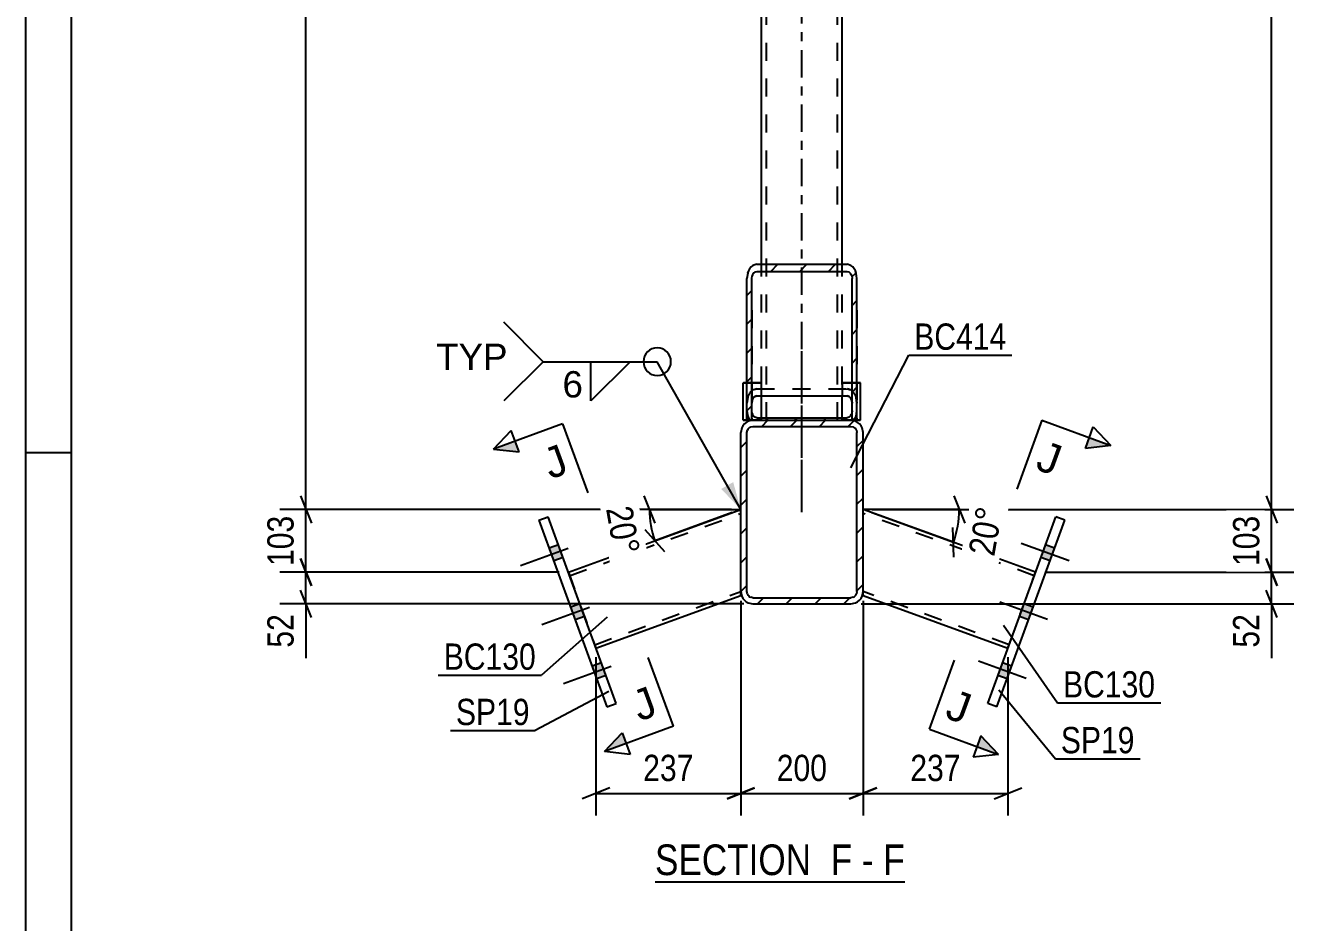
# Model space of a CAD drawing. Header units: millimetres. Extents: x 0 to 594, y 0 to 420.
# Drawn here: x 0 to 138.3, y 97.8 to 195.6 of the extents above; entities that cross this region are included whole.
import ezdxf

# ---------------------------------------------------------------- set-up
doc = ezdxf.new("R2010")
doc.units = ezdxf.units.MM
doc.linetypes.add('DXK_LINE_DOT2', pattern=[3.9198, 1.9599, -1.9599])
doc.linetypes.add('DXK_LINE_DOT3', pattern=[5.9187, 2.979, -0.9799, 0.9799, -0.9799])
doc.styles.add('Arial', font='ARIAL.TTF', dxfattribs={"height": 0.2})
doc.styles.add('Arial Narrow', font='ARIALN.TTF', dxfattribs={"height": 0.2})

# ---------------------------------------------------------------- blocks, each defined once
blk = doc.blocks.new('Unknown-761544551-1135 - 11509')
at = {"color": 5, "linetype": 'Continuous'}
for p, q in [((0, 420), (0, 0)), ((5, 415), (5, 5)), ((5, 149), (0, 149))]:
    blk.add_line(p, q, dxfattribs=at)
blk = doc.blocks.new('Unknown-761544551-15 - 2136')
at = {"color": 6, "linetype": 'Continuous'}
blk.add_line((68.64, 102.23), (95.86, 102.23), dxfattribs=at)
at = {"color": 0, "linetype": 'Continuous'}
for points in [[(86.75, 102.98), (86.75, 106.48), (68.64, 106.48), (68.64, 102.98)], [(90.14, 102.98), (90.14, 106.48), (87.8, 106.48), (87.8, 102.98)], [(92.47, 102.98), (92.47, 106.48), (91.19, 106.48), (91.19, 102.98)], [(95.86, 102.98), (95.86, 106.48), (93.52, 106.48), (93.52, 102.98)]]:
    blk.add_wipeout(points, dxfattribs=at)
at = {"color": 7, "linetype": 'Continuous', "style": 'Arial Narrow'}
for s, p in [('SECTION ', (68.64, 102.98)), ('F', (87.8, 102.98)), ('F', (93.52, 102.98)), ('-', (91.19, 102.98))]:
    blk.add_text(s, height=3.34, dxfattribs=at).set_placement(p)
blk = doc.blocks.new('Part-761544551-2287 - 2136')
at = {"color": 7, "linetype": 'DXK_LINE_DOT2'}
for p, q in [((90.65, 156.65), (89.05, 156.65)), ((91.05, 156.65), (89.05, 156.65)), ((89.05, 156.65), (89.05, 155.2)), ((89.05, 152.55), (89.05, 152.82)), ((90.65, 152.55), (89.05, 152.55)), ((89.05, 152.55), (89.05, 152.55)), ((89.05, 152.55), (91.05, 152.55))]:
    blk.add_line(p, q, dxfattribs=at)
at = {"color": 2, "linetype": 'Continuous'}
for p, q in [((91.05, 156.65), (90.65, 156.65)), ((91.05, 152.55), (91.05, 156.65)), ((89.05, 152.82), (89.05, 155.2)), ((91.05, 152.55), (90.65, 152.55)), ((91.05, 152.55), (91.05, 152.55))]:
    blk.add_line(p, q, dxfattribs=at)
blk = doc.blocks.new('Part-761544551-2159 - 2136')
at = {"color": 2, "linetype": 'Continuous'}
for p, q in [((110.12, 135.99), (91.32, 142.83)), ((91.32, 133.53), (91.32, 133.88)), ((91.32, 133.53), (91.32, 133.46)), ((91.32, 133.46), (107.11, 127.72))]:
    blk.add_line(p, q, dxfattribs=at)
at = {"color": 7, "linetype": 'DXK_LINE_DOT2'}
for p, q in [((91.32, 142.76), (91.32, 142.83)), ((91.32, 133.88), (91.32, 142.83)), ((109.98, 135.61), (91.32, 142.4)), ((107.11, 127.72), (110.12, 135.99)), ((107.24, 128.09), (91.32, 133.89))]:
    blk.add_line(p, q, dxfattribs=at)
blk = doc.blocks.new('Part-761544551-2231 - 2136')
at = {"linetype": 'Continuous'}
h = blk.add_hatch(dxfattribs=at)
h.set_pattern_fill('', scale=0.7, style=0, pattern_type=0)
h.set_pattern_definition([(45, (78.6547, 153.597), (-1.57154, 1.57154), [])])
h.paths.add_polyline_path([(78.65, 168), (78.65, 153.6), (78.74, 153), (78.94, 152.55), (90.37, 152.55), (90.57, 153), (90.65, 153.6), (90.65, 168), (90.57, 168.6), (90.34, 169.1), (90, 169.44), (89.59, 169.56), (79.72, 169.56), (79.31, 169.44), (78.97, 169.1), (78.74, 168.6)])
h.paths.add_polyline_path([(79.34, 168.55), (79.52, 168.72), (79.72, 168.78), (89.59, 168.78), (89.79, 168.72), (89.97, 168.55), (90.08, 168.3), (90.12, 168), (90.12, 153.6), (90.08, 153.3), (89.97, 153.05), (89.79, 152.88), (89.59, 152.82), (79.72, 152.82), (79.52, 152.88), (79.34, 153.05), (79.23, 153.3), (79.19, 153.6), (79.19, 168), (79.23, 168.3)])
at = {"color": 2, "linetype": 'Continuous'}
for p, q in [((79.72, 169.56), (79.31, 169.44)), ((79.52, 168.72), (79.72, 168.78)), ((79.72, 169.56), (89.59, 169.56)), ((79.72, 168.78), (89.59, 168.78)), ((90, 169.44), (89.59, 169.56)), ((89.59, 168.78), (89.79, 168.72)), ((78.74, 168.6), (78.65, 168)), ((78.65, 153.6), (78.65, 168)), ((79.19, 168), (79.23, 168.3)), ((79.19, 153.6), (79.19, 168)), ((90.08, 168.3), (90.12, 168)), ((90.12, 153.6), (90.12, 168)), ((90.65, 168), (90.57, 168.6)), ((90.65, 153.6), (90.65, 168)), ((79.72, 155.2), (79.52, 155.15)), ((79.72, 155.2), (89.59, 155.2)), ((89.79, 155.15), (89.59, 155.2)), ((78.65, 153.6), (78.65, 152.55)), ((78.65, 153.6), (78.74, 153)), ((79.23, 154.72), (79.19, 154.43)), ((79.23, 153.3), (79.19, 153.6)), ((90.12, 154.43), (90.08, 154.72)), ((90.12, 153.6), (90.08, 153.3)), ((90.57, 153), (90.65, 153.6)), ((90.65, 152.55), (90.65, 153.6)), ((78.65, 152.55), (78.94, 152.55)), ((78.74, 153), (78.94, 152.55)), ((78.94, 152.55), (90.37, 152.55)), ((79.72, 152.82), (79.52, 152.88)), ((79.72, 152.82), (89.59, 152.82)), ((89.79, 152.88), (89.59, 152.82)), ((90.37, 152.55), (90.57, 153)), ((90.37, 152.55), (90.65, 152.55))]:
    blk.add_line(p, q, dxfattribs=at)
at = {"color": 7, "linetype": 'DXK_LINE_DOT2'}
for p, q in [((78.65, 152.55), (78.65, 168)), ((79.19, 152.55), (79.19, 168)), ((90.12, 152.55), (90.12, 168)), ((90.65, 153.6), (90.65, 168)), ((78.65, 154.43), (78.74, 155.02)), ((79.31, 155.86), (79.72, 155.98)), ((79.72, 155.98), (89.59, 155.98)), ((89.59, 155.98), (90, 155.86)), ((90.57, 155.02), (90.65, 154.43)), ((78.94, 152.55), (90.57, 152.55))]:
    blk.add_line(p, q, dxfattribs=at)
at = {"color": 7, "linetype": 'DXK_LINE_DOT3'}
blk.add_line((84.65, 145.26), (84.65, 160.8), dxfattribs=at)
at = {"color": 2, "linetype": 'Continuous'}
for centre, radius, start, end in [((80.12, 168.27), 1.42, 124.4664, 166.7051), ((79.92, 168.13), 0.709, 124.4664, 166.7051), ((89.39, 168.13), 0.709, 13.2949, 55.5336), ((89.19, 168.27), 1.42, 13.2949, 55.5336), ((79.92, 154.56), 0.709, 124.4664, 166.7051), ((89.39, 154.56), 0.709, 13.2949, 55.5336), ((79.92, 153.46), 0.709, 193.2949, 235.5336), ((89.39, 153.46), 0.709, 304.4664, 346.7051)]:
    blk.add_arc(centre, radius, start, end, dxfattribs=at)
at = {"color": 7, "linetype": 'DXK_LINE_DOT2'}
for centre, start, end in [((80.12, 154.7), 124.4664, 166.7051), ((89.19, 154.7), 13.2949, 55.5336)]:
    blk.add_arc(centre, 1.42, start, end, dxfattribs=at)
blk = doc.blocks.new('Bolt-761544551-2367 - 2136')
at = {"linetype": 'Continuous'}
for points in [[(58.61, 137.59), (58.11, 138.96), (57.11, 138.6), (57.61, 137.22)], [(58.61, 137.59), (58.11, 138.96), (57.11, 138.6), (57.61, 137.22)], [(58.61, 137.59), (58.11, 138.96), (57.11, 138.6), (57.61, 137.22)], [(60.95, 131.16), (60.45, 132.54), (59.45, 132.18), (59.95, 130.8)], [(60.95, 131.16), (60.45, 132.54), (59.45, 132.18), (59.95, 130.8)], [(63.29, 124.74), (62.79, 126.12), (61.78, 125.76), (62.28, 124.38)], [(63.29, 124.74), (62.79, 126.12), (61.78, 125.76), (62.28, 124.38)], [(63.29, 124.74), (62.79, 126.12), (61.78, 125.76), (62.28, 124.38)]]:
    blk.add_hatch(color=1, dxfattribs=at).paths.add_polyline_path(points)
at = {"color": 1, "linetype": 'Continuous'}
for p, q in [((59.18, 138.57), (53.98, 136.68)), ((59.18, 138.57), (53.98, 136.68)), ((59.18, 138.57), (53.98, 136.68)), ((58.11, 138.96), (57.11, 138.6)), ((58.11, 138.96), (57.11, 138.6)), ((58.11, 138.96), (57.11, 138.6)), ((58.61, 137.59), (57.61, 137.22)), ((58.61, 137.59), (57.61, 137.22)), ((58.61, 137.59), (57.61, 137.22)), ((61.51, 132.15), (56.31, 130.26)), ((61.51, 132.15), (56.31, 130.26)), ((60.45, 132.54), (59.45, 132.18)), ((60.45, 132.54), (59.45, 132.18)), ((60.95, 131.16), (59.95, 130.8)), ((60.95, 131.16), (59.95, 130.8)), ((62.79, 126.12), (61.78, 125.76)), ((62.79, 126.12), (61.78, 125.76)), ((62.79, 126.12), (61.78, 125.76)), ((63.85, 125.73), (58.65, 123.84)), ((63.85, 125.73), (58.65, 123.84)), ((63.85, 125.73), (58.65, 123.84)), ((63.29, 124.74), (62.28, 124.38)), ((63.29, 124.74), (62.28, 124.38)), ((63.29, 124.74), (62.28, 124.38))]:
    blk.add_line(p, q, dxfattribs=at)
blk = doc.blocks.new('Part-761544551-2174 - 2136')
at = {"color": 2, "linetype": 'Continuous'}
for p, q in [((104.91, 121.67), (112.32, 142.03)), ((105.91, 121.31), (113.32, 141.67)), ((113.32, 141.67), (112.32, 142.03)), ((105.91, 121.31), (104.91, 121.67))]:
    blk.add_line(p, q, dxfattribs=at)
blk = doc.blocks.new('Part-761544551-2179 - 2136')
at = {"color": 2, "linetype": 'Continuous'}
for p, q in [((55.99, 141.67), (56.99, 142.03)), ((55.99, 141.67), (63.4, 121.31)), ((64.4, 121.67), (56.99, 142.03)), ((63.4, 121.31), (64.4, 121.67))]:
    blk.add_line(p, q, dxfattribs=at)
blk = doc.blocks.new('Part-761544551-2192 - 2136')
at = {"color": 2, "linetype": 'Continuous'}
for p, q in [((59.19, 135.99), (77.99, 142.83)), ((62.2, 127.72), (77.99, 133.46)), ((77.99, 133.46), (77.99, 133.88))]:
    blk.add_line(p, q, dxfattribs=at)
at = {"color": 7, "linetype": 'DXK_LINE_DOT2'}
for p, q in [((77.99, 133.88), (77.99, 142.83)), ((59.33, 135.61), (77.99, 142.4)), ((59.19, 135.99), (62.2, 127.72)), ((62.07, 128.09), (77.99, 133.89))]:
    blk.add_line(p, q, dxfattribs=at)
blk = doc.blocks.new('Part-761544551-2197 - 2136')
at = {"color": 7, "linetype": 'DXK_LINE_DOT2'}
for p, q in [((78.65, 152.55), (78.65, 164.54)), ((79.19, 164.54), (79.19, 152.55)), ((90.12, 152.55), (90.12, 164.54)), ((90.65, 164.54), (90.65, 152.55)), ((78.74, 155.02), (78.65, 154.43)), ((79.52, 155.92), (79.31, 155.86)), ((79.72, 155.98), (79.52, 155.92)), ((79.52, 155.15), (79.72, 155.2)), ((79.72, 155.98), (89.59, 155.98)), ((79.72, 155.2), (89.59, 155.2)), ((89.97, 155.87), (89.59, 155.98)), ((89.59, 155.2), (89.79, 155.15)), ((90, 155.86), (89.97, 155.87)), ((90.65, 154.43), (90.57, 155.02)), ((79.19, 154.43), (79.23, 154.72)), ((90.08, 154.72), (90.12, 154.43)), ((79.19, 152.55), (78.65, 152.55)), ((90.65, 152.55), (90.12, 152.55))]:
    blk.add_line(p, q, dxfattribs=at)
for centre, radius, start, end in [((80.12, 154.7), 1.42, 124.4664, 166.7051), ((79.92, 154.56), 0.709, 124.4664, 166.7051), ((89.39, 154.56), 0.709, 13.2949, 55.5336), ((89.19, 154.7), 1.42, 13.2949, 55.5336)]:
    blk.add_arc(centre, radius, start, end, dxfattribs=at)
blk = doc.blocks.new('Part-761544551-2221 - 2136')
at = {"color": 7, "linetype": 'DXK_LINE_DOT3'}
blk.add_line((84.65, 142.55), (84.65, 355.21), dxfattribs=at)
at = {"color": 7, "linetype": 'DXK_LINE_DOT2'}
for p, q in [((80.79, 152.55), (80.79, 345.21)), ((88.52, 152.55), (88.52, 345.21)), ((80.25, 152.55), (80.25, 169.56)), ((89.05, 152.55), (89.05, 169.56)), ((80.25, 152.55), (89.05, 152.55))]:
    blk.add_line(p, q, dxfattribs=at)
at = {"color": 2, "linetype": 'Continuous'}
for p, q in [((80.25, 169.56), (80.25, 328.2)), ((89.05, 169.56), (89.05, 328.2))]:
    blk.add_line(p, q, dxfattribs=at)
blk = doc.blocks.new('Part-761544551-2286 - 2136')
at = {"color": 2, "linetype": 'Continuous'}
for p, q in [((78.25, 152.55), (78.25, 156.65)), ((78.25, 156.65), (78.65, 156.65)), ((80.25, 152.82), (80.25, 155.2)), ((78.25, 152.55), (78.25, 152.55)), ((78.25, 152.55), (78.65, 152.55))]:
    blk.add_line(p, q, dxfattribs=at)
at = {"color": 7, "linetype": 'DXK_LINE_DOT2'}
for p, q in [((78.25, 156.65), (80.25, 156.65)), ((78.65, 156.65), (80.25, 156.65)), ((80.25, 155.2), (80.25, 156.65)), ((78.25, 152.55), (80.25, 152.55)), ((78.65, 152.55), (80.25, 152.55)), ((80.25, 152.55), (80.25, 152.82)), ((80.25, 152.55), (80.25, 152.55))]:
    blk.add_line(p, q, dxfattribs=at)
blk = doc.blocks.new('Part-761544551-2290 - 2136')
at = {"color": 7, "linetype": 'DXK_LINE_DOT2'}
for p, q in [((78.25, 152.55), (78.25, 156.65)), ((78.25, 156.65), (80.25, 156.65)), ((80.25, 156.65), (78.25, 156.65)), ((80.25, 152.55), (80.25, 156.65)), ((78.25, 152.55), (78.25, 152.55)), ((78.25, 152.55), (80.25, 152.55)), ((80.25, 152.55), (78.25, 152.55)), ((80.25, 152.55), (80.25, 152.55))]:
    blk.add_line(p, q, dxfattribs=at)
blk = doc.blocks.new('Part-761544551-2291 - 2136')
at = {"color": 7, "linetype": 'DXK_LINE_DOT2'}
for p, q in [((89.05, 152.55), (89.05, 156.65)), ((89.05, 156.65), (91.05, 156.65)), ((89.05, 156.65), (91.05, 156.65)), ((91.05, 152.55), (91.05, 156.65)), ((91.05, 152.55), (89.05, 152.55)), ((89.05, 152.55), (89.05, 152.55)), ((89.05, 152.55), (91.05, 152.55)), ((91.05, 152.55), (91.05, 152.55))]:
    blk.add_line(p, q, dxfattribs=at)
blk = doc.blocks.new('Part-761544551-2339 - 2136')
at = {"linetype": 'Continuous'}
h = blk.add_hatch(dxfattribs=at)
h.set_pattern_fill('', scale=0.7, style=0, pattern_type=0)
h.set_pattern_definition([(45, (77.988, 133.88), (-1.57154, 1.57154), [])])
h.paths.add_polyline_path([(77.99, 151.21), (77.99, 133.88), (78.09, 133.37), (78.38, 132.94), (78.81, 132.65), (79.32, 132.55), (89.99, 132.55), (90.5, 132.65), (90.93, 132.94), (91.22, 133.37), (91.32, 133.88), (91.32, 151.21), (91.22, 151.72), (90.93, 152.16), (90.5, 152.45), (89.99, 152.55), (79.32, 152.55), (78.81, 152.45), (78.38, 152.16), (78.09, 151.72)])
h.paths.add_polyline_path([(78.85, 151.68), (79.07, 151.83), (79.32, 151.88), (89.99, 151.88), (90.24, 151.83), (90.46, 151.68), (90.6, 151.47), (90.65, 151.21), (90.65, 133.88), (90.6, 133.62), (90.46, 133.41), (90.24, 133.26), (89.99, 133.21), (79.32, 133.21), (79.07, 133.26), (78.85, 133.41), (78.71, 133.62), (78.65, 133.88), (78.65, 151.21), (78.71, 151.47)])
at = {"color": 2, "linetype": 'Continuous'}
for p, q in [((79.32, 152.55), (78.81, 152.45)), ((79.32, 152.55), (89.99, 152.55)), ((90.5, 152.45), (89.99, 152.55)), ((78.09, 151.72), (77.99, 151.21)), ((77.99, 133.88), (77.99, 151.21)), ((78.65, 151.21), (78.71, 151.47)), ((78.65, 133.88), (78.65, 151.21)), ((79.07, 151.83), (79.32, 151.88)), ((79.32, 151.88), (89.99, 151.88)), ((89.99, 151.88), (90.24, 151.83)), ((90.6, 151.47), (90.65, 151.21)), ((90.65, 133.88), (90.65, 151.21)), ((91.32, 151.21), (91.22, 151.72)), ((91.32, 133.88), (91.32, 151.21)), ((77.99, 133.88), (78.09, 133.37)), ((78.71, 133.62), (78.65, 133.88)), ((79.32, 133.21), (79.07, 133.26)), ((79.32, 133.21), (89.99, 133.21)), ((90.24, 133.26), (89.99, 133.21)), ((90.65, 133.88), (90.6, 133.62)), ((91.22, 133.37), (91.32, 133.88)), ((78.81, 132.65), (79.32, 132.55)), ((79.32, 132.55), (89.99, 132.55)), ((89.99, 132.55), (90.5, 132.65))]:
    blk.add_line(p, q, dxfattribs=at)
at = {"color": 7, "linetype": 'DXK_LINE_DOT3'}
blk.add_line((84.65, 142.55), (84.65, 142.55), dxfattribs=at)
at = {"color": 2, "linetype": 'Continuous'}
for centre, radius, start, end in [((79.32, 151.21), 1.33, 112.5, 157.5), ((89.99, 151.21), 1.33, 22.5, 67.5), ((79.32, 151.21), 0.667, 112.5, 157.5), ((89.99, 151.21), 0.667, 22.5, 67.5), ((79.32, 133.88), 1.33, 202.5, 247.5), ((79.32, 133.88), 0.667, 202.5, 247.5), ((89.99, 133.88), 0.667, 292.5, 337.5), ((89.99, 133.88), 1.33, 292.5, 337.5)]:
    blk.add_arc(centre, radius, start, end, dxfattribs=at)
blk = doc.blocks.new('Bolt-761544551-2366 - 2136')
at = {"linetype": 'Continuous'}
for points in [[(111.7, 137.22), (112.2, 138.6), (111.2, 138.96), (110.7, 137.59)], [(111.7, 137.22), (112.2, 138.6), (111.2, 138.96), (110.7, 137.59)], [(111.7, 137.22), (112.2, 138.6), (111.2, 138.96), (110.7, 137.59)], [(109.36, 130.8), (109.86, 132.18), (108.86, 132.54), (108.36, 131.16)], [(109.36, 130.8), (109.86, 132.18), (108.86, 132.54), (108.36, 131.16)], [(107.02, 124.38), (107.53, 125.76), (106.52, 126.12), (106.02, 124.74)], [(107.02, 124.38), (107.53, 125.76), (106.52, 126.12), (106.02, 124.74)], [(107.02, 124.38), (107.53, 125.76), (106.52, 126.12), (106.02, 124.74)]]:
    blk.add_hatch(color=1, dxfattribs=at).paths.add_polyline_path(points)
at = {"color": 1, "linetype": 'Continuous'}
for p, q in [((113.77, 137.25), (108.57, 139.14)), ((113.77, 137.25), (108.57, 139.14)), ((113.77, 137.25), (108.57, 139.14)), ((112.2, 138.6), (111.2, 138.96)), ((112.2, 138.6), (111.2, 138.96)), ((112.2, 138.6), (111.2, 138.96)), ((111.7, 137.22), (110.7, 137.59)), ((111.7, 137.22), (110.7, 137.59)), ((111.7, 137.22), (110.7, 137.59)), ((111.43, 130.83), (106.23, 132.72)), ((111.43, 130.83), (106.23, 132.72)), ((109.86, 132.18), (108.86, 132.54)), ((109.86, 132.18), (108.86, 132.54)), ((109.36, 130.8), (108.36, 131.16)), ((109.36, 130.8), (108.36, 131.16)), ((109.09, 124.41), (103.89, 126.3)), ((109.09, 124.41), (103.89, 126.3)), ((109.09, 124.41), (103.89, 126.3)), ((107.53, 125.76), (106.52, 126.12)), ((107.53, 125.76), (106.52, 126.12)), ((107.53, 125.76), (106.52, 126.12)), ((107.02, 124.38), (106.02, 124.74)), ((107.02, 124.38), (106.02, 124.74)), ((107.02, 124.38), (106.02, 124.74))]:
    blk.add_line(p, q, dxfattribs=at)
blk = doc.blocks.new('StraightDimension-761544551-2543 - 2136')
at = {"color": 7, "linetype": 'Continuous'}
for p, q in [((135.26, 137.49), (136.46, 134.49)), ((111.12, 135.99), (138.26, 135.99)), ((135.86, 132.55), (135.86, 135.99)), ((136.46, 131.05), (135.26, 134.05)), ((91.12, 132.55), (138.26, 132.55)), ((135.86, 132.55), (135.86, 126.64)), ((135.86, 132.55), (135.86, 126.64))]:
    blk.add_line(p, q, dxfattribs=at)
at = {"color": 0}
blk.add_wipeout([(135.11, 132.02), (130.91, 132.02), (130.91, 127.17), (135.11, 127.17)], dxfattribs=at)
at = {"color": 3, "style": 'Arial Narrow'}
blk.add_text('52', height=2.863, rotation=90.0002, dxfattribs=at).set_placement((134.51, 127.77))
blk = doc.blocks.new('StraightDimension-761544551-2720 - 2136')
at = {"color": 7, "linetype": 'Continuous'}
for p, q in [((91.32, 132.88), (91.32, 109.48)), ((107.11, 126.72), (107.11, 109.48)), ((92.82, 112.48), (89.82, 111.28)), ((105.61, 111.28), (108.61, 112.48)), ((91.32, 111.88), (107.11, 111.88))]:
    blk.add_line(p, q, dxfattribs=at)
at = {"color": 0}
blk.add_wipeout([(102.56, 112.63), (102.56, 116.83), (95.87, 116.83), (95.87, 112.63)], dxfattribs=at)
at = {"color": 3, "style": 'Arial Narrow'}
blk.add_text('237', height=2.863, dxfattribs=at).set_placement((96.47, 113.23))
blk = doc.blocks.new('StraightDimension-761544551-2541 - 2136')
at = {"color": 7, "linetype": 'Continuous'}
for p, q in [((135.86, 142.83), (135.86, 358.08)), ((135.26, 144.33), (136.46, 141.33)), ((92.32, 142.83), (138.26, 142.83))]:
    blk.add_line(p, q, dxfattribs=at)
blk = doc.blocks.new('StraightDimension-761544551-2542 - 2136')
at = {"color": 7, "linetype": 'Continuous'}
for p, q in [((135.26, 144.33), (136.46, 141.33)), ((92.32, 142.83), (138.26, 142.83)), ((135.86, 135.99), (135.86, 142.83)), ((136.46, 134.49), (135.26, 137.49)), ((111.12, 135.99), (138.26, 135.99))]:
    blk.add_line(p, q, dxfattribs=at)
at = {"color": 0}
blk.add_wipeout([(135.11, 142.75), (130.91, 142.75), (130.91, 136.07), (135.11, 136.07)], dxfattribs=at)
at = {"color": 3, "style": 'Arial Narrow'}
blk.add_text('103', height=2.863, rotation=90.0002, dxfattribs=at).set_placement((134.51, 136.67))
blk = doc.blocks.new('StraightDimension-761544551-2610 - 2136')
at = {"color": 7, "linetype": 'Continuous'}
for p, q in [((30.59, 142.83), (30.59, 358.08)), ((29.99, 144.33), (31.19, 141.33)), ((76.99, 142.83), (27.74, 142.83))]:
    blk.add_line(p, q, dxfattribs=at)
blk = doc.blocks.new('StraightDimension-761544551-2611 - 2136')
at = {"color": 7, "linetype": 'Continuous'}
for p, q in [((29.99, 144.33), (31.19, 141.33)), ((76.99, 142.83), (27.74, 142.83)), ((30.59, 135.99), (30.59, 142.83)), ((31.19, 134.49), (29.99, 137.49)), ((58.19, 135.99), (27.74, 135.99))]:
    blk.add_line(p, q, dxfattribs=at)
at = {"color": 0}
blk.add_wipeout([(29.84, 142.75), (25.64, 142.75), (25.64, 136.07), (29.84, 136.07)], dxfattribs=at)
at = {"color": 3, "style": 'Arial Narrow'}
blk.add_text('103', height=2.863, rotation=90.0002, dxfattribs=at).set_placement((29.24, 136.67))
blk = doc.blocks.new('StraightDimension-761544551-2612 - 2136')
at = {"color": 7, "linetype": 'Continuous'}
for p, q in [((29.99, 137.49), (31.19, 134.49)), ((58.19, 135.99), (27.74, 135.99)), ((30.59, 132.55), (30.59, 135.99)), ((31.19, 131.05), (29.99, 134.05)), ((78.32, 132.55), (27.74, 132.55)), ((30.59, 132.55), (30.59, 126.64)), ((30.59, 132.55), (30.59, 126.64))]:
    blk.add_line(p, q, dxfattribs=at)
at = {"color": 0}
blk.add_wipeout([(29.84, 132.02), (25.64, 132.02), (25.64, 127.17), (29.84, 127.17)], dxfattribs=at)
at = {"color": 3, "style": 'Arial Narrow'}
blk.add_text('52', height=2.863, rotation=90.0002, dxfattribs=at).set_placement((29.24, 127.77))
blk = doc.blocks.new('AngleDimension-761544551-2670 - 2136')
at = {"color": 7, "linetype": 'Continuous'}
for p, q in [((67.43, 144.33), (68.63, 141.33)), ((68.03, 142.83), (77.99, 142.83)), ((68.63, 139.42), (77.99, 142.83)), ((77.05, 142.49), (68.63, 139.42)), ((69.7, 138.22), (67.55, 140.63))]:
    blk.add_line(p, q, dxfattribs=at)
blk.add_arc((77.99, 142.83), 9.96, 180, 200, dxfattribs=at)
at = {"color": 0}
blk.add_wipeout([(63.72, 137.03), (67.85, 137.76), (66.73, 144.12), (62.6, 143.39)], dxfattribs=at)
at = {"color": 3, "style": 'Arial Narrow'}
blk.add_text('20°', height=2.863, rotation=-80.0021, dxfattribs=at).set_placement((63.29, 142.91))
blk = doc.blocks.new('StraightDimension-761544551-2684 - 2136')
at = {"color": 7, "linetype": 'Continuous'}
for p, q in [((77.99, 132.89), (77.99, 109.48)), ((62.2, 126.72), (62.2, 109.48)), ((63.7, 112.48), (60.7, 111.28)), ((76.49, 111.28), (79.49, 112.48)), ((62.2, 111.88), (77.99, 111.88))]:
    blk.add_line(p, q, dxfattribs=at)
at = {"color": 0}
blk.add_wipeout([(73.44, 112.63), (73.44, 116.83), (66.75, 116.83), (66.75, 112.63)], dxfattribs=at)
at = {"color": 3, "style": 'Arial Narrow'}
blk.add_text('237', height=2.863, dxfattribs=at).set_placement((67.35, 113.23))
blk = doc.blocks.new('StraightDimension-761544551-2700 - 2136')
at = {"color": 7, "linetype": 'Continuous'}
for p, q in [((77.99, 132.89), (77.99, 109.48)), ((91.32, 132.88), (91.32, 109.48)), ((79.49, 112.48), (76.49, 111.28)), ((89.82, 111.28), (92.82, 112.48)), ((77.99, 111.88), (91.32, 111.88))]:
    blk.add_line(p, q, dxfattribs=at)
at = {"color": 0}
blk.add_wipeout([(88, 112.63), (88, 116.83), (81.31, 116.83), (81.31, 112.63)], dxfattribs=at)
at = {"color": 3, "style": 'Arial Narrow'}
blk.add_text('200', height=2.863, dxfattribs=at).set_placement((81.91, 113.23))
blk = doc.blocks.new('AngleDimension-761544551-7502 - 2136')
at = {"color": 7, "linetype": 'Continuous'}
for p, q in [((101.2, 144.33), (102.4, 141.33)), ((101.8, 142.83), (91.32, 142.83)), ((101.17, 139.25), (91.32, 142.83)), ((92.26, 142.49), (101.17, 139.25)), ((101.22, 137.63), (101.11, 140.86))]:
    blk.add_line(p, q, dxfattribs=at)
blk.add_arc((91.32, 142.83), 10.48, 340, 0, dxfattribs=at)
at = {"color": 0}
blk.add_wipeout([(107.22, 143.3), (103.08, 144.03), (101.96, 137.67), (106.1, 136.94)], dxfattribs=at)
at = {"color": 3, "style": 'Arial Narrow'}
blk.add_text('20°', height=2.863, rotation=80.0021, dxfattribs=at).set_placement((105.61, 137.64))
blk = doc.blocks.new('SectionMark-761544551-2794 - 2136')
at = {"linetype": 'Continuous'}
for points in [[(115.56, 149.49), (115.99, 150.67), (118.34, 149.81)], [(103.74, 117), (104.16, 118.17), (106.08, 116.14)]]:
    blk.add_hatch(color=6, dxfattribs=at).paths.add_polyline_path(points)
at = {"color": 6, "linetype": 'Continuous'}
for p, q in [((115.56, 149.49), (116.42, 151.84)), ((116.42, 151.84), (118.34, 149.81)), ((118.34, 149.81), (115.56, 149.49)), ((104.16, 118.17), (103.31, 115.82)), ((106.08, 116.14), (104.16, 118.17)), ((106.08, 116.14), (103.31, 115.82))]:
    blk.add_line(p, q, dxfattribs=at)
at = {"color": 0, "linetype": 'Continuous'}
for points in [[(112.16, 146.47), (113.36, 149.76), (111.16, 150.56), (109.97, 147.27)], [(102.3, 119.38), (103.5, 122.67), (101.3, 123.47), (100.11, 120.18)]]:
    blk.add_wipeout(points, dxfattribs=at)
at = {"color": 6, "linetype": 'Continuous'}
for p, q in [((110.82, 152.55), (108.08, 145.03)), ((110.82, 152.55), (118.34, 149.81)), ((98.57, 118.88), (101.3, 126.4)), ((98.57, 118.88), (106.08, 116.14))]:
    blk.add_line(p, q, dxfattribs=at)
at = {"color": 3, "linetype": 'Continuous', "style": 'Arial'}
for p in [(109.97, 147.27), (100.11, 120.18)]:
    blk.add_text('J', height=3.34, rotation=-20.002, dxfattribs=at).set_placement(p)
blk = doc.blocks.new('Mark-761544551-2155 - 2136')
at = {"color": 0}
blk.add_wipeout([(123.17, 122.34), (123.17, 125.34), (113.12, 125.34), (113.12, 122.34)], dxfattribs=at)
blk.add_wipeout([(123.17, 122.34), (123.17, 125.34), (113.12, 125.34), (113.12, 122.34)], dxfattribs=at)
at = {"color": 30, "linetype": 'Continuous'}
for p, q in [((106.62, 130.23), (112.52, 121.74)), ((112.52, 121.74), (123.77, 121.74))]:
    blk.add_line(p, q, dxfattribs=at)
at = {"color": 3, "style": 'Arial Narrow'}
blk.add_text('BC130', height=2.863, dxfattribs=at).set_placement((113.12, 122.34))
blk = doc.blocks.new('Mark-761544551-2170 - 2136')
at = {"color": 0}
blk.add_wipeout([(120.92, 116.26), (120.92, 119.26), (112.88, 119.26), (112.88, 116.26)], dxfattribs=at)
blk.add_wipeout([(120.92, 116.26), (120.92, 119.26), (112.88, 119.26), (112.88, 116.26)], dxfattribs=at)
at = {"color": 30, "linetype": 'Continuous'}
for p, q in [((106.11, 123.18), (112.28, 115.66)), ((112.28, 115.66), (121.52, 115.66))]:
    blk.add_line(p, q, dxfattribs=at)
at = {"color": 3, "style": 'Arial Narrow'}
blk.add_text('SP19', height=2.863, dxfattribs=at).set_placement((112.88, 116.26))
blk = doc.blocks.new('Mark-761544551-2175 - 2136')
at = {"color": 0}
blk.add_wipeout([(54.98, 119.33), (54.98, 122.33), (46.94, 122.33), (46.94, 119.33)], dxfattribs=at)
blk.add_wipeout([(54.98, 119.33), (54.98, 122.33), (46.94, 122.33), (46.94, 119.33)], dxfattribs=at)
at = {"color": 30, "linetype": 'Continuous'}
for p in [(63.62, 123), (46.34, 118.73)]:
    blk.add_line(p, (55.58, 118.73), dxfattribs=at)
at = {"color": 3, "style": 'Arial Narrow'}
blk.add_text('SP19', height=2.863, dxfattribs=at).set_placement((46.94, 119.33))
blk = doc.blocks.new('Mark-761544551-2188 - 2136')
at = {"color": 0}
blk.add_wipeout([(55.66, 125.36), (55.66, 128.36), (45.61, 128.36), (45.61, 125.36)], dxfattribs=at)
blk.add_wipeout([(55.66, 125.36), (55.66, 128.36), (45.61, 128.36), (45.61, 125.36)], dxfattribs=at)
at = {"color": 30, "linetype": 'Continuous'}
for p in [(63.43, 131.11), (45.01, 124.76)]:
    blk.add_line(p, (56.26, 124.76), dxfattribs=at)
at = {"color": 3, "style": 'Arial Narrow'}
blk.add_text('BC130', height=2.863, dxfattribs=at).set_placement((45.61, 125.36))
blk = doc.blocks.new('Mark-761544551-2335 - 2136')
at = {"color": 0}
blk.add_wipeout([(106.95, 160.24), (106.95, 163.24), (96.9, 163.24), (96.9, 160.24)], dxfattribs=at)
blk.add_wipeout([(106.95, 160.24), (106.95, 163.24), (96.9, 163.24), (96.9, 160.24)], dxfattribs=at)
at = {"color": 30, "linetype": 'Continuous'}
for p, q in [((89.99, 147.38), (96.3, 159.64)), ((96.3, 159.64), (107.55, 159.64))]:
    blk.add_line(p, q, dxfattribs=at)
at = {"color": 3, "style": 'Arial Narrow'}
blk.add_text('BC414', height=2.863, dxfattribs=at).set_placement((96.9, 160.24))
blk = doc.blocks.new('SectionMark-761544551-2792 - 2136')
at = {"linetype": 'Continuous'}
for points in [[(53.39, 150.27), (53.82, 149.1), (51.04, 149.41)], [(65.07, 118.48), (65.5, 117.31), (63.15, 116.44)]]:
    blk.add_hatch(color=6, dxfattribs=at).paths.add_polyline_path(points)
at = {"color": 6, "linetype": 'Continuous'}
for p, q in [((51.04, 149.41), (52.96, 151.45)), ((53.82, 149.1), (52.96, 151.45)), ((51.04, 149.41), (53.82, 149.1)), ((63.15, 116.44), (65.07, 118.48)), ((65.07, 118.48), (65.93, 116.13)), ((65.93, 116.13), (63.15, 116.44))]:
    blk.add_line(p, q, dxfattribs=at)
at = {"color": 0, "linetype": 'Continuous'}
for points in [[(59.42, 146.9), (58.21, 150.18), (56.02, 149.38), (57.23, 146.09)], [(69.12, 120.5), (67.91, 123.79), (65.72, 122.98), (66.93, 119.7)]]:
    blk.add_wipeout(points, dxfattribs=at)
at = {"color": 6, "linetype": 'Continuous'}
for p, q in [((58.55, 152.17), (51.04, 149.41)), ((58.55, 152.17), (61.31, 144.66)), ((70.66, 119.2), (67.9, 126.71)), ((70.66, 119.2), (63.15, 116.44))]:
    blk.add_line(p, q, dxfattribs=at)
at = {"color": 3, "linetype": 'Continuous', "style": 'Arial'}
for p in [(57.23, 146.09), (66.93, 119.7)]:
    blk.add_text('J', height=3.34, rotation=20.1796, dxfattribs=at).set_placement(p)
blk = doc.blocks.new('WeldMark-761544551-7517 - 2136')
at = {"linetype": 'Continuous'}
blk.add_hatch(color=30, dxfattribs=at).paths.add_polyline_path([(77.16, 145.81), (77.99, 142.83), (75.86, 145.07)])
at = {"color": 3, "linetype": 'Continuous'}
for p, q in [((56.45, 158.94), (52.17, 163.23)), ((56.45, 158.94), (52.17, 154.66)), ((61.63, 158.94), (65.92, 158.94))]:
    blk.add_line(p, q, dxfattribs=at)
at = {"color": 30, "linetype": 'Continuous'}
for p in [(56.45, 158.94), (77.99, 142.83)]:
    blk.add_line(p, (68.88, 158.94), dxfattribs=at)
at = {"color": 3, "linetype": 'Continuous'}
for start, end in [(90, 270), (270, 90)]:
    blk.add_arc((68.88, 158.94), 1.5, start, end, dxfattribs=at)
at = {"color": 0}
blk.add_wipeout([(60.98, 154.84), (60.98, 158.24), (58.35, 158.24), (58.35, 154.84)], dxfattribs=at)
at = {"color": 3, "linetype": 'Continuous'}
for p, q in [((65.92, 158.94), (61.63, 154.66)), ((61.63, 154.66), (61.63, 158.94))]:
    blk.add_line(p, q, dxfattribs=at)
at = {"color": 3, "style": 'Arial'}
blk.add_text('6', height=2.87, dxfattribs=at).set_placement((58.55, 155.04))
at = {"color": 0, "linetype": 'Continuous'}
blk.add_wipeout([(52.55, 158.04), (52.55, 161.04), (44.78, 161.04), (44.78, 158.04)], dxfattribs=at)
blk.add_wipeout([(52.55, 158.04), (52.55, 161.04), (44.78, 161.04), (44.78, 158.04)], dxfattribs=at)
at = {"color": 3, "linetype": 'Continuous', "style": 'Arial'}
blk.add_text('TYP', height=2.865, dxfattribs=at).set_placement((44.78, 158.04))

msp = doc.modelspace()

# ---------------------------------------------------------------- block references
for name in ['Unknown-761544551-1135 - 11509', 'Part-761544551-2221 - 2136', 'Part-761544551-2231 - 2136', 'Part-761544551-2197 - 2136', 'Part-761544551-2286 - 2136', 'Part-761544551-2290 - 2136', 'Part-761544551-2287 - 2136', 'Part-761544551-2291 - 2136', 'Part-761544551-2339 - 2136', 'Part-761544551-2192 - 2136', 'Part-761544551-2159 - 2136', 'Part-761544551-2179 - 2136', 'Part-761544551-2174 - 2136', 'Bolt-761544551-2367 - 2136', 'Bolt-761544551-2366 - 2136']:
    msp.add_blockref(name, (0, 0))

# ---------------------------------------------------------------- next in the draw order: block references
for name in ['StraightDimension-761544551-2610 - 2136', 'StraightDimension-761544551-2541 - 2136', 'StraightDimension-761544551-2543 - 2136', 'Unknown-761544551-15 - 2136']:
    msp.add_blockref(name, (0, 0))

# ---------------------------------------------------------------- next in the draw order: block references
for name in ['StraightDimension-761544551-2611 - 2136', 'StraightDimension-761544551-2542 - 2136', 'StraightDimension-761544551-2720 - 2136']:
    msp.add_blockref(name, (0, 0))

# ---------------------------------------------------------------- next in the draw order: block references
for name in ['AngleDimension-761544551-7502 - 2136', 'StraightDimension-761544551-2612 - 2136']:
    msp.add_blockref(name, (0, 0))

# ---------------------------------------------------------------- next in the draw order: block references
for name in ['SectionMark-761544551-2794 - 2136', 'AngleDimension-761544551-2670 - 2136', 'StraightDimension-761544551-2684 - 2136']:
    msp.add_blockref(name, (0, 0))

# ---------------------------------------------------------------- next in the draw order: block references
for name in ['Mark-761544551-2335 - 2136', 'StraightDimension-761544551-2700 - 2136', 'Mark-761544551-2188 - 2136', 'Mark-761544551-2155 - 2136', 'Mark-761544551-2175 - 2136']:
    msp.add_blockref(name, (0, 0))

# ---------------------------------------------------------------- next in the draw order: block references
for name in ['SectionMark-761544551-2792 - 2136', 'Mark-761544551-2170 - 2136']:
    msp.add_blockref(name, (0, 0))

# ---------------------------------------------------------------- next in the draw order: block references
msp.add_blockref('WeldMark-761544551-7517 - 2136', (0, 0))

doc.saveas('drawing.dxf')
